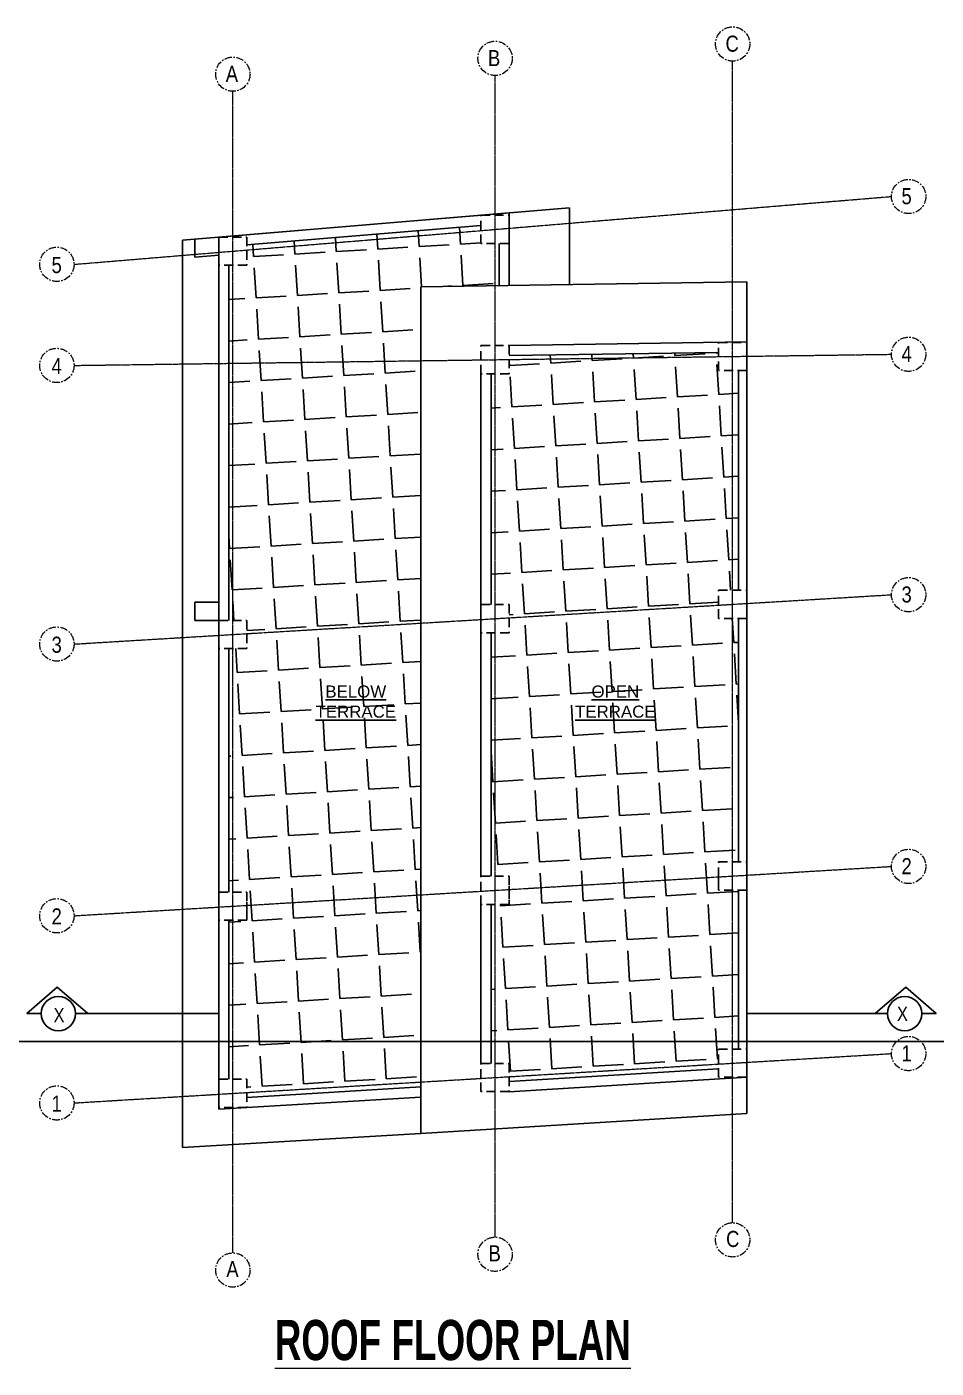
# Model space of a CAD drawing. Header units: inches. Extents: x -10117506 to -5032697, y -6529230 to -3253155.
# Drawn here: x -5048265 to -5047813, y -3256161 to -3255493 of the extents above; entities that cross this region are included whole.
import ezdxf

# ---------------------------------------------------------------- set-up
doc = ezdxf.new("R2010")
doc.units = ezdxf.units.IN
doc.header["$LTSCALE"] = 2
doc.header["$MEASUREMENT"] = 0
doc.linetypes.add('CENTER', pattern=[2, 1.25, -0.25, 0.25, -0.25])
doc.linetypes.add('HIDDEN', pattern=[0.375, 0.25, -0.125])
doc.layers.get('0').update_dxf_attribs({"linetype": 'CONTINUOUS'})
doc.layers.add('A-Hatch', color=7, linetype='CONTINUOUS')
for name, color, linetype, lineweight in [('Annotations-Bold.w', 177, 'CONTINUOUS', 13), ('TEXT', 181, 'CONTINUOUS', 25), ('Text-100.w', 254, 'CONTINUOUS', 9)]:
    doc.layers.add(name, color=color, linetype=linetype, lineweight=lineweight)
doc.styles.add('ARAIL', font='ARIALN.TTF')
doc.styles.add('Arial', font='arial.ttf', dxfattribs={"width": 0.8, "height": 12})
doc.styles.add('arial.', font='arial.ttf')
pattern_1 = [(3.45713447, (0, 0), (-1.243724074, 20.587466465), [15, -5.625]), (93.45713447, (0, 0), (-20.587466465, -1.243724074), [15, -5.625])]

msp = doc.modelspace()

# ---------------------------------------------------------------- hatches: boundary and pattern name
at = {"layer": 'A-Hatch', "ltscale": 0.5}
h = msp.add_hatch(dxfattribs=at)
h.set_pattern_fill('ANGLE', color=256, scale=75, angle=3.45713)
h.set_pattern_definition(pattern_1)
h.paths.add_polyline_path([(-5048069.58, -3255622.78), (-5048030.58, -3255622.18), (-5048030.58, -3255601.24), (-5048039.58, -3255601.24), (-5048039.58, -3255592.26), (-5048156, -3255601.94), (-5048156, -3255612.09), (-5048165, -3255612.09), (-5048165, -3255788.88), (-5048156, -3255788.88), (-5048156, -3255802.88), (-5048165, -3255802.88), (-5048165, -3255924.12), (-5048156, -3255924.12), (-5048156, -3255938.12), (-5048165, -3255938.12), (-5048165, -3256017.29), (-5048156, -3256017.29), (-5048156, -3256026.29), (-5048069.58, -3256021.09)])
h.paths.add_polyline_path([(-5048123.26, -3255840.1), (-5048080.21, -3255840.1), (-5048080.21, -3255817.63), (-5048123.26, -3255817.63)], flags=24)
h = msp.add_hatch(dxfattribs=at)
h.set_pattern_fill('ANGLE', color=256, scale=75, angle=3.45713)
h.set_pattern_definition(pattern_1)
h.paths.add_polyline_path([(-5047911.42, -3255664.49), (-5047921.42, -3255664.49), (-5047921.42, -3255655.49), (-5048025.58, -3255657.1), (-5048025.58, -3255666.1), (-5048034.58, -3255666.1), (-5048034.58, -3255781), (-5048025.58, -3255781), (-5048025.58, -3255795), (-5048034.58, -3255795), (-5048034.58, -3255916.24), (-5048025.58, -3255916.24), (-5048025.58, -3255930.24), (-5048034.58, -3255930.24), (-5048034.58, -3256009.45), (-5048025.58, -3256009.45), (-5048025.58, -3256018.47), (-5047921.42, -3256012.12), (-5047921.42, -3256002.28), (-5047911.42, -3256002.28), (-5047911.42, -3255923.11), (-5047921.42, -3255923.11), (-5047921.42, -3255914.08), (-5047921.42, -3255909.11), (-5047911.42, -3255909.11), (-5047911.42, -3255787.86), (-5047921.43, -3255787.86), (-5047921.43, -3255773.86), (-5047911.42, -3255773.86)])
h.paths.add_polyline_path([(-5047994.16, -3255840.1), (-5047951.11, -3255840.1), (-5047951.11, -3255817.63), (-5047994.16, -3255817.63)], flags=24)

# ---------------------------------------------------------------- linework, layer by layer
at = {"ltscale": 0.5}
for p, q in [((-5047995.58, -3255583.59), (-5048188, -3255599.58)), ((-5048025.58, -3255586.08), (-5048170, -3255598.09)), ((-5048025.58, -3255622.1), (-5048025.58, -3255586.08)), ((-5047995.58, -3255621.63), (-5047995.58, -3255583.59)), ((-5048039.58, -3255592.26), (-5048156, -3255601.94)), ((-5048188, -3255599.58), (-5048188, -3256051.25)), ((-5048182, -3255599.08), (-5048182, -3255608.11)), ((-5048170, -3255598.09), (-5048170, -3256032.14)), ((-5048030.58, -3255622.18), (-5048030.58, -3255601.24)), ((-5048170, -3255607.12), (-5048182, -3255608.11)), ((-5048165, -3255612.09), (-5048165, -3255788.88)), ((-5047907.42, -3255620.27), (-5048069.58, -3255622.78)), ((-5047907.42, -3255650.27), (-5047907.42, -3255620.27)), ((-5048069.58, -3256044.2), (-5048069.58, -3255622.78)), ((-5047907.42, -3255650.27), (-5048025.58, -3255652.1)), ((-5047921.42, -3255655.49), (-5048025.5, -3255657.1)), ((-5047916.42, -3255650.49), (-5047916.42, -3255650.27)), ((-5047907.42, -3256034.31), (-5047907.42, -3255650.27)), ((-5047907.28, -3255659.27), (-5047907.42, -3255659.27)), ((-5048039.58, -3255745), (-5048039.58, -3255666.1)), ((-5048034.58, -3255780.96), (-5048034.58, -3255666.1)), ((-5047911.42, -3255773.86), (-5047911.42, -3255664.49)), ((-5048039.58, -3255831), (-5048039.58, -3255745)), ((-5048182, -3255788.88), (-5048182, -3255779.88)), ((-5048182, -3255779.88), (-5048170, -3255779.88)), ((-5048170, -3255788.88), (-5048182, -3255788.88)), ((-5047911.42, -3255909.11), (-5047911.42, -3255787.86)), ((-5048034.58, -3255916.19), (-5048034.58, -3255795)), ((-5048165, -3255802.88), (-5048165, -3255924.12)), ((-5048039.58, -3255831), (-5048039.58, -3255916.24)), ((-5047921.42, -3255914.08), (-5047921.42, -3255923.11)), ((-5047911.42, -3256002.28), (-5047911.42, -3255923.11)), ((-5048156, -3255938.12), (-5048156, -3255929.1)), ((-5048039.58, -3255930.24), (-5048039.58, -3256009.45)), ((-5048034.58, -3255930.24), (-5048034.58, -3256009.45)), ((-5048165, -3255938.12), (-5048165, -3256017.29)), ((-5048025.58, -3256018.47), (-5047921.42, -3256012.12)), ((-5048025.58, -3256023.48), (-5047907.42, -3256016.28)), ((-5048156, -3256026.29), (-5048069.58, -3256021.09)), ((-5048170, -3256032.14), (-5048069.58, -3256026.12)), ((-5048069.58, -3256044.2), (-5047907.42, -3256034.31)), ((-5048188, -3256051.25), (-5048069.58, -3256044.2))]:
    msp.add_line(p, q, dxfattribs=at)
at = {"linetype": 'HIDDEN', "ltscale": 9}
msp.add_line((-5048025.58, -3255921.22), (-5048025.58, -3255930.24), dxfattribs=at)
at = {"ltscale": 0.5}
msp.add_xline((-5057984.18, -3255998.46), (1, 0), dxfattribs=at)
at = {"linetype": 'HIDDEN', "ltscale": 9}
for points in [[(-5048039.58, -3255587.24), (-5048025.58, -3255587.24), (-5048025.58, -3255601.24), (-5048039.58, -3255601.24)], [(-5048170, -3255598.09), (-5048156, -3255598.09), (-5048156, -3255612.09), (-5048170, -3255612.09)], [(-5048039.58, -3255652.1), (-5048025.58, -3255652.1), (-5048025.58, -3255666.1), (-5048039.58, -3255666.1)], [(-5047921.42, -3255650.49), (-5047907.42, -3255650.49), (-5047907.42, -3255664.49), (-5047921.42, -3255664.49)], [(-5047921.43, -3255773.86), (-5047907.43, -3255773.86), (-5047907.43, -3255787.86), (-5047921.43, -3255787.86)], [(-5048039.58, -3255781), (-5048025.58, -3255781), (-5048025.58, -3255795), (-5048039.58, -3255795)], [(-5048170, -3255788.88), (-5048156, -3255788.88), (-5048156, -3255802.88), (-5048170, -3255802.88)], [(-5047921.42, -3255909.11), (-5047907.42, -3255909.11), (-5047907.42, -3255923.11), (-5047921.42, -3255923.11)], [(-5048039.58, -3255916.24), (-5048025.58, -3255916.24), (-5048025.58, -3255930.24), (-5048039.58, -3255930.24)], [(-5048170, -3255924.12), (-5048156, -3255924.12), (-5048156, -3255938.12), (-5048170, -3255938.12)], [(-5047921.42, -3256002.28), (-5047907.42, -3256002.28), (-5047907.42, -3256016.28), (-5047921.42, -3256016.28)], [(-5048039.58, -3256009.45), (-5048025.58, -3256009.45), (-5048025.58, -3256023.45), (-5048039.58, -3256023.45)], [(-5048170, -3256017.29), (-5048156, -3256017.29), (-5048156, -3256031.29), (-5048170, -3256031.29)]]:
    msp.add_lwpolyline(points, close=True, dxfattribs=at)
at = {"layer": 'Annotations-Bold.w', "linetype": 'CENTER', "ltscale": 0.3}
for p, q in [((-5047914.42, -3256088.7), (-5047914.42, -3255510.49)), ((-5048032.58, -3256095.87), (-5048032.58, -3255517.66)), ((-5048163, -3256103.72), (-5048163, -3255525.5)), ((-5048242, -3255611.65), (-5047835.42, -3255577.86)), ((-5048242, -3255661.96), (-5047835.42, -3255656.41)), ((-5048242, -3255800.65), (-5047835.42, -3255776.09)), ((-5048242, -3255935.9), (-5047835.42, -3255911.33)), ((-5048242, -3256029.07), (-5047835.42, -3256004.5))]:
    msp.add_line(p, q, dxfattribs=at)
at = {"layer": 'Annotations-Bold.w', "linetype": 'CENTER', "ltscale": 1.5}
for centre in [(-5047914.42, -3255501.95), (-5048032.58, -3255509.12), (-5048163, -3255516.97), (-5047826.88, -3255577.86), (-5048250.54, -3255611.65), (-5047826.88, -3255656.41), (-5048250.54, -3255661.96), (-5047826.88, -3255776.09), (-5048250.54, -3255800.65), (-5047826.88, -3255911.33), (-5048250.54, -3255935.9), (-5047826.88, -3256004.5), (-5048250.54, -3256029.07), (-5047914.42, -3256097.23), (-5048032.58, -3256104.4), (-5048163, -3256112.25)]:
    msp.add_circle(centre, 8.53, dxfattribs=at)
at = {"layer": 'TEXT'}
for points in [[(-5048258.34, -3255984.59), (-5048265.48, -3255984.59), (-5048250.34, -3255971.51), (-5048235.2, -3255984.59)], [(-5047820.32, -3255984.59), (-5047813.18, -3255984.59), (-5047828.32, -3255971.51), (-5047843.46, -3255984.59)], [(-5048170, -3255984.59), (-5048241.27, -3255984.59)], [(-5047907.42, -3255984.59), (-5047837.39, -3255984.59)]]:
    msp.add_lwpolyline(points, dxfattribs=at)
for centre in [(-5048249.81, -3255984.59), (-5047828.86, -3255984.59)]:
    msp.add_circle(centre, 8.53, dxfattribs=at)

# ---------------------------------------------------------------- texts
at = {"layer": 'Annotations-Bold.w', "linetype": 'CENTER', "ltscale": 1.5, "char_height": 8, "attachment_point": 1, "style": 'ARAIL'}
for s, insert in [('C', (-5047917.95, -3255497.81)), ('B', (-5048036.12, -3255504.99)), ('A', (-5048166.54, -3255512.83)), ('5', (-5047830.42, -3255573.72)), ('5', (-5048253.19, -3255607.98)), ('4', (-5047830.42, -3255652.27)), ('4', (-5048253.19, -3255658.28)), ('3', (-5047830.42, -3255771.95)), ('3', (-5048253.19, -3255796.98)), ('2', (-5047830.42, -3255907.2)), ('2', (-5048253.19, -3255932.22)), ('1', (-5047830.42, -3256000.37)), ('1', (-5048253.19, -3256025.39)), ('C', (-5047917.65, -3256092.77)), ('B', (-5048035.81, -3256099.94)), ('A', (-5048166.24, -3256107.79))]:
    msp.add_mtext_dynamic_manual_height_columns(s, width=6.5393, gutter_width=100, heights=[0], dxfattribs=dict(at, insert=insert))
at = {"layer": 'TEXT', "lineweight": -2, "char_height": 6, "width": 127.5059, "attachment_point": 5, "style": 'arial.'}
for s, insert in [('{\\LBELOW \\PTERRACE}', (-5048101.86, -3255829.32)), ('{\\LOPEN \\PTERRACE}', (-5047972.76, -3255829.32))]:
    msp.add_mtext(s, dxfattribs=dict(at, insert=insert))
at = {"layer": 'TEXT', "char_height": 7.2, "style": 'ARAIL'}
for insert, attachment_point in [((-5048246.72, -3255981.76), 3), ((-5047832.69, -3255981.1), 1)]:
    msp.add_mtext_dynamic_manual_height_columns('X', width=125.4648, gutter_width=90, heights=[0], dxfattribs=dict(at, insert=insert, attachment_point=attachment_point))
at = {"layer": 'Text-100.w', "insert": (-5048053.6, -3256137.09), "char_height": 20, "width": 213.0041, "attachment_point": 2, "style": 'Arial'}
msp.add_mtext('\\A1;{\\fArial Narrow|b1|i0|c0|p34;\\LROOF FLOOR PLAN}', dxfattribs=at)

doc.saveas('drawing.dxf')
